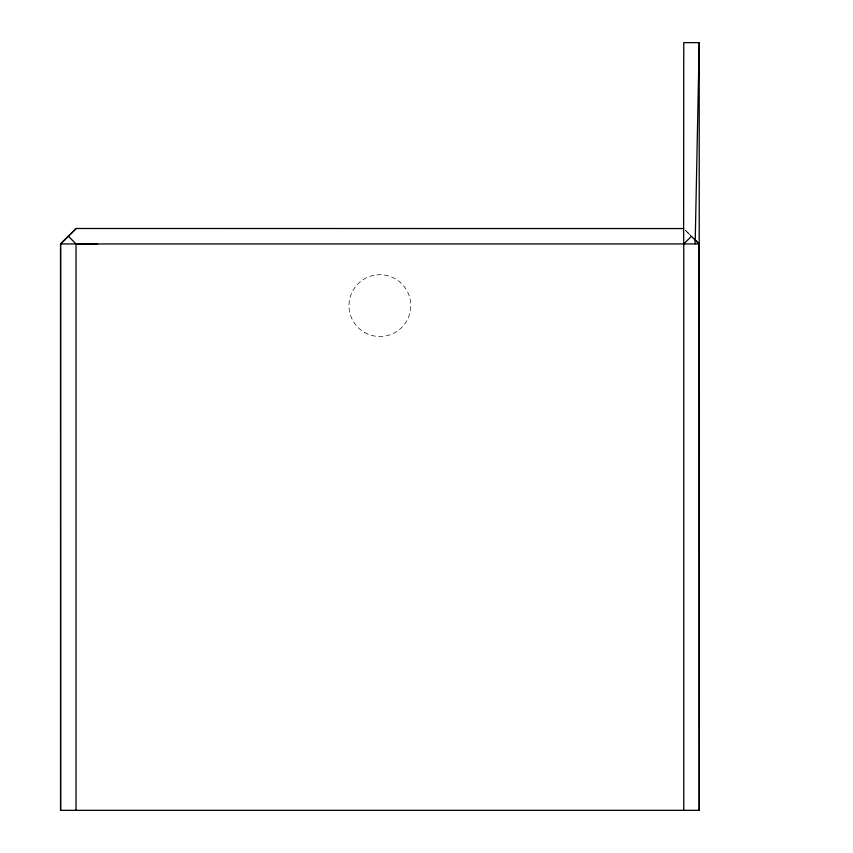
<?xml version="1.0" encoding="UTF-8"?>
<svg xmlns="http://www.w3.org/2000/svg" width="853" height="853" viewBox="0 0 853 853"><rect width="100%" height="100%" fill="white"/><g stroke="black" fill="none" stroke-linecap="round" stroke-linejoin="round"><path stroke-width="0.64" stroke-dasharray="4.26 3.2" d="M685.364 230.289L690.589 235.481M690.93 235.791L685.449 230.363L690.898 235.748M364.444 332.371A30.9 30.9 0 0 0 410.794 305.609A30.9 30.9 0 0 0 364.444 278.846A30.9 30.9 0 0 0 364.444 332.371"/><path stroke-width="1.28" d="M60.584 810.339L60.574 243.819L76.162 228.487L683.626 228.551L683.754 42.65L699.215 42.65L699.215 810.339L60.584 810.339L60.574 243.819M76.034 810.339L76.034 243.947L68.389 236.26L60.648 243.937L97.359 243.937M695.163 243.894L699.215 42.65M76.162 228.497L68.389 236.26M76.034 243.947L683.754 243.926L691.452 236.345L699.14 243.926L694.534 239.384M683.754 810.339L683.754 243.926L699.14 243.926M683.626 228.476L683.754 243.926M699.076 243.926L699.215 810.339"/></g></svg>
